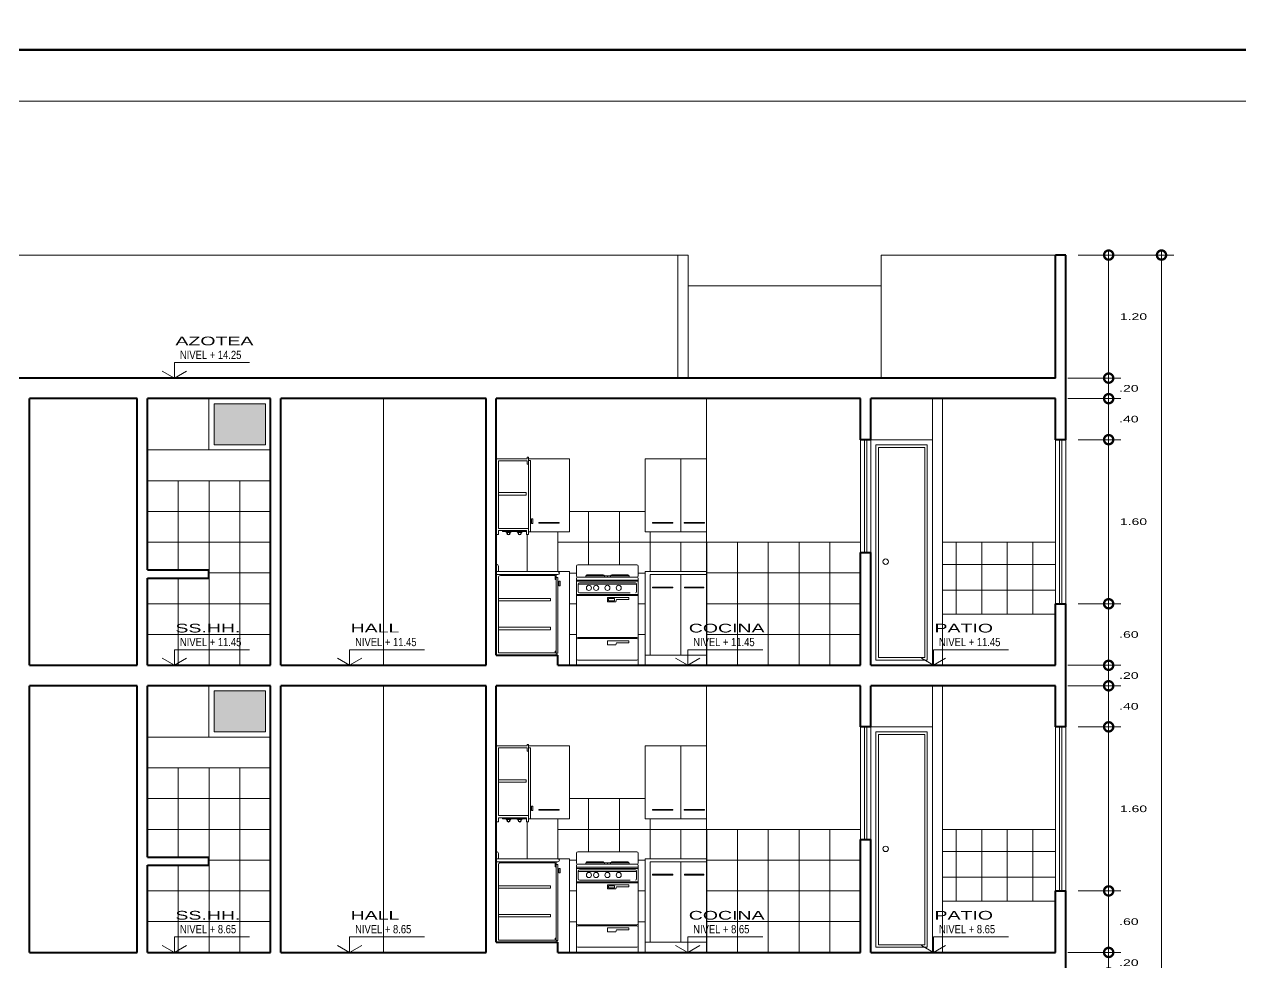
# Model space of a CAD drawing. Header units: inches. Extents: x 155.3 to 248.5, y 20.6 to 88.6.
# Drawn here: x 169.79 to 181.65, y 45.67 to 54.82 of the extents above; entities that cross this region are included whole.
import ezdxf

# ---------------------------------------------------------------- set-up
doc = ezdxf.new("R2010")
doc.units = ezdxf.units.IN
doc.header["$MEASUREMENT"] = 0
doc.linetypes.add('CONTINUA', pattern=[0])
for name, color, linetype in [('COTAS', 252, 'Continuous'), ('MURO', 7, 'Continuous'), ('MURO BAJO', 144, 'Continuous'), ('TEXTURAS', 251, 'Continuous'), ('VENTANAS', 40, 'Continuous')]:
    doc.layers.add(name, color=color, linetype=linetype)
doc.styles.add('ARIAL', font='ARIALN.TTF')
doc.styles.add('Celso', font='swissel.ttf', dxfattribs={"width": 1.5})
doc.styles.add('COTA-DETA', font='swissel.ttf', dxfattribs={"width": 1.5})
doc.dimstyles.new('CORTE 1-50', dxfattribs={"dimtxt": 0.065, "dimasz": 0.18, "dimexe": 0.12, "dimexo": 0.12, "dimgap": 0.1, "dimtad": 2, "dimtih": 1, "dimtoh": 1, "dimzin": 4, "dimdsep": 46, "dimtxsty": 'Celso', "dimblk": 'DOTSMALL', "dimcen": 0.065, "dimdle": 0.05, "dimclrd": 14, "dimclre": 251, "dimclrt": 256, "dimaunit": 1, "dimadec": 4, "dimazin": 1, "dimtfac": 1, "dimtix": 1, "dimtmove": 0, "dimatfit": 3, "dimldrblk": 'DOTSMALL', "dimfxl": 1, "dimlwd": 9, "dimlwe": 9, "dimarcsym": 0})

# ---------------------------------------------------------------- blocks, each defined once
blk = doc.blocks.new('A$C71702A62')
at = {"color": 252, "lineweight": 0}
for p, q in [((0, 0.968, -0.21), (0, 0.872, -0.21)), ((0.012, 0.98, -0.21), (0.588, 0.98, -0.21)), ((0.6, 0.872, -0.21), (0.6, 0.968, -0.21)), ((0, 0.848, -0.21), (0, 0.282, -0.21)), ((0, 0.83, -0.21), (0.6, 0.83, -0.21)), ((0.012, 0.86, -0.21), (0.588, 0.86, -0.21)), ((0.089, 0.873, -0.21), (0.511, 0.873, -0.21)), ((0.089, 0.87, -0.21), (0.089, 0.86, -0.21)), ((0.101, 0.882, -0.21), (0.258, 0.882, -0.21)), ((0.27, 0.86, -0.21), (0.27, 0.87, -0.21)), ((0.3, 0.86, -0.21), (0.3, 0.873, -0.21)), ((0.33, 0.86, -0.21), (0.33, 0.87, -0.21)), ((0.342, 0.882, -0.21), (0.499, 0.882, -0.21)), ((0.511, 0.86, -0.21), (0.511, 0.87, -0.21)), ((0.6, 0.282, -0.21), (0.6, 0.848, -0.21)), ((0, 0.82, -0.21), (0.6, 0.82, -0.21)), ((0.015, 0.793, -0.21), (0.015, 0.717, -0.21)), ((0.015, 0.79, -0.21), (0.585, 0.79, -0.21)), ((0.027, 0.805, -0.21), (0.573, 0.805, -0.21)), ((0.585, 0.717, -0.21), (0.585, 0.793, -0.21)), ((0, 0.69, -0.21), (0.6, 0.69, -0.21)), ((0, 0.68, -0.21), (0.6, 0.68, -0.21)), ((0.027, 0.705, -0.21), (0.523, 0.705, -0.21)), ((0.3, 0.66, -0.21), (0.51, 0.66, -0.21)), ((0.3, 0.62, -0.21), (0.3, 0.66, -0.21)), ((0.3, 0.62, -0.21), (0.382, 0.62, -0.21)), ((0.31, 0.65, -0.21), (0.37, 0.65, -0.21)), ((0.31, 0.63, -0.21), (0.31, 0.65, -0.21)), ((0.31, 0.63, -0.21), (0.37, 0.63, -0.21)), ((0.37, 0.63, -0.21), (0.37, 0.65, -0.21)), ((0.382, 0.62, -0.21), (0.39, 0.64, -0.21)), ((0.39, 0.64, -0.21), (0.51, 0.64, -0.21)), ((0.51, 0.64, -0.21), (0.51, 0.66, -0.21)), ((0, 0.282, -0.21), (0, 0.248, -0.21)), ((0, 0.062, -0.21), (0, 0.248, -0.21)), ((0.012, 0.27, -0.21), (0.588, 0.27, -0.21)), ((0.012, 0.26, -0.21), (0.588, 0.26, -0.21)), ((0.3, 0.24, -0.21), (0.51, 0.24, -0.21)), ((0.3, 0.2, -0.21), (0.3, 0.24, -0.21)), ((0.51, 0.22, -0.21), (0.51, 0.24, -0.21)), ((0.6, 0.282, -0.21), (0.6, 0.248, -0.21)), ((0.6, 0.248, -0.21), (0.6, 0.062, -0.21)), ((0.3, 0.2, -0.21), (0.382, 0.2, -0.21)), ((0.382, 0.2, -0.21), (0.39, 0.22, -0.21)), ((0.39, 0.22, -0.21), (0.51, 0.22, -0.21)), ((0, 0.062, -0.21), (0, 0, -0.21)), ((0.012, 0.05, -0.21), (0.588, 0.05, -0.21)), ((0.6, 0.062, -0.21), (0.6, 0, -0.21)), ((0, 0, -0.21), (0.6, 0, -0.21))]:
    blk.add_line(p, q, dxfattribs=at)
for centre in [(0.12, 0.755, -0.21), (0.19, 0.755, -0.21), (0.3, 0.755, -0.21), (0.41, 0.755, -0.21)]:
    blk.add_circle(centre, 0.025, dxfattribs=at)
for centre, start, end in [((0.012, 0.968, -0.21), 90, 180), ((0.588, 0.968, -0.21), 0, 90), ((0.012, 0.872, -0.21), 180, 270), ((0.012, 0.848, -0.21), 90, 180), ((0.101, 0.87, -0.21), 90, 180), ((0.258, 0.87, -0.21), 0, 90), ((0.342, 0.87, -0.21), 90, 180), ((0.499, 0.87, -0.21), 0, 90), ((0.588, 0.872, -0.21), 270, 0), ((0.588, 0.848, -0.21), 0, 90), ((0.027, 0.793, -0.21), 90, 180), ((0.027, 0.717, -0.21), 180, 270), ((0.573, 0.793, -0.21), 0, 90), ((0.573, 0.717, -0.21), 270, 0), ((0.012, 0.282, -0.21), 180, 270), ((0.012, 0.248, -0.21), 90, 180), ((0.588, 0.282, -0.21), 270, 0), ((0.588, 0.248, -0.21), 0, 90), ((0.012, 0.062, -0.21), 180, 270), ((0.588, 0.062, -0.21), 270, 0)]:
    blk.add_arc(centre, 0.012, start, end, dxfattribs=at)
blk = doc.blocks.new('A$C34710F63')
at = {"layer": 'TEXTURAS', "color": 251, "lineweight": 0}
for p, q in [((0, 0.743), (0.301, 0.743)), ((0.02, 0.723), (0.301, 0.723)), ((0.02, 0.063), (0.02, 0.723)), ((0.315, 0.743), (0.715, 0.743)), ((0.715, 0.743), (0.715, 0.031)), ((1.45, 0.031), (1.45, 0.743)), ((1.45, 0.743), (2.05, 0.743)), ((1.8, 0.031), (1.8, 0.743)), ((0.343, 0.151, 0.218), (0.333, 0.151, 0.218)), ((0.343, 0.131, 0.218), (0.333, 0.131, 0.218)), ((0.715, 0.229), (1.45, 0.229)), ((0.02, 0.003), (0, 0.003)), ((0.315, 0.063), (0.02, 0.063)), ((0.295, 0.043), (0.02, 0.043)), ((0.02, 0.003), (0.02, 0.043)), ((0.106, 0.022), (0.091, 0.033)), ((0.133, 0.022), (0.147, 0.033)), ((0.214, 0.022), (0.2, 0.033)), ((0.241, 0.022), (0.256, 0.033)), ((0.295, 0.003), (0.295, 0.043)), ((0.315, 0.003), (0.295, 0.003)), ((0.315, 0.003), (0.315, 0.063)), ((0.333, 0.031, 0.218), (0.715, 0.031)), ((1.45, 0.031, -0.419), (2.05, 0.031, -0.761))]:
    blk.add_line(p, q, dxfattribs=at)
at = {"layer": 'TEXTURAS', "color": 251, "lineweight": 0, "elevation": 0.218}
blk.add_lwpolyline([(0.301, 0.743), (0.301, 0.758), (0.315, 0.758), (0.315, 0.691), (0.301, 0.691), (0.301, 0.723)], dxfattribs=at)
for points in [[(0.315, 0.725), (0.333, 0.725), (0.333, 0.031), (0.315, 0.031)], [(0.343, 0.157), (0.356, 0.157), (0.356, 0.113), (0.343, 0.113)]]:
    blk.add_lwpolyline(points, close=True, dxfattribs=at)
at = {"layer": 'TEXTURAS', "color": 251, "lineweight": 0}
for points in [[(0.02, 0.413), (0.29, 0.413), (0.29, 0.389), (0.02, 0.389)], [(0.416, 0.116), (0.614, 0.116), (0.614, 0.123), (0.416, 0.123)], [(1.522, 0.116), (1.72, 0.116), (1.72, 0.123), (1.522, 0.123)], [(1.83, 0.116), (2.028, 0.116), (2.028, 0.123), (1.83, 0.123)], [(0.06, 0.043), (0.288, 0.043), (0.288, 0.033), (0.06, 0.033)]]:
    blk.add_lwpolyline(points, close=True, dxfattribs=at)
for centre, radius in [((0.119, 0.015), 0.0151), ((0.119, 0.015), 0.0101), ((0.228, 0.015), 0.0151), ((0.228, 0.015), 0.0101)]:
    blk.add_circle(centre, radius, dxfattribs=at)
blk = doc.blocks.new('_DotSmall')
at = {"color": 0, "linetype": 'ByBlock', "lineweight": 0, "const_width": 0.5}
blk.add_lwpolyline([(-0.0625, 0, 1), (0.0625, 0, 1)], format="xyb", close=True, dxfattribs=at)
blk = doc.blocks.new('*D695')
at = {"layer": 'COTAS', "color": 14, "linetype": 'CONTINUA', "lineweight": 9, "transparency": 16777216}
for p, q in [((180.359, 45.768), (180.359, 45.948)), ((180.359, 45.568), (180.359, 45.768)), ((180.359, 45.568), (180.359, 45.388))]:
    blk.add_line(p, q, dxfattribs=at)
at = {"layer": 'COTAS', "color": 251, "linetype": 'Continuous', "lineweight": 9, "transparency": 16777216}
blk.add_line((179.961, 45.768), (180.479, 45.768), dxfattribs=at)
at = {"layer": 'COTAS', "color": 251, "linetype": 'CONTINUA', "lineweight": 9, "transparency": 16777216}
blk.add_line((179.961, 45.568), (180.479, 45.568), dxfattribs=at)
at = {"layer": 'Defpoints', "color": 0, "lineweight": 0, "transparency": 16777216}
for p in [(179.841, 45.768), (180.359, 45.768), (179.841, 45.568)]:
    blk.add_point(p, dxfattribs=at)
at = {"layer": 'COTAS', "color": 14, "lineweight": 9, "transparency": 16777216, "xscale": 0.18, "yscale": 0.18, "zscale": 0.18}
for p, rotation in [((180.359, 45.768), 270), ((180.359, 45.568), 90)]:
    blk.add_blockref('_DotSmall', p, dxfattribs=dict(at, rotation=rotation))
at = {"layer": 'COTAS', "lineweight": 0, "transparency": 16777216, "insert": (180.556, 45.668), "char_height": 0.065, "attachment_point": 5, "style": 'Celso'}
blk.add_mtext('.20', dxfattribs=at)
blk = doc.blocks.new('*D696')
at = {"layer": 'COTAS', "color": 251, "linetype": 'Continuous', "lineweight": 9, "transparency": 16777216}
blk.add_line((180.061, 46.368), (180.479, 46.368), dxfattribs=at)
at = {"layer": 'COTAS', "color": 14, "linetype": 'CONTINUA', "lineweight": 9, "transparency": 16777216}
blk.add_line((180.359, 45.718), (180.359, 46.418), dxfattribs=at)
at = {"layer": 'COTAS', "color": 251, "linetype": 'CONTINUA', "lineweight": 9, "transparency": 16777216}
blk.add_line((179.961, 45.768), (180.479, 45.768), dxfattribs=at)
at = {"layer": 'Defpoints', "color": 0, "lineweight": 0, "transparency": 16777216}
for p in [(179.941, 46.368), (180.359, 46.368), (179.841, 45.768)]:
    blk.add_point(p, dxfattribs=at)
at = {"layer": 'COTAS', "color": 14, "lineweight": 9, "transparency": 16777216, "xscale": 0.18, "yscale": 0.18, "zscale": 0.18}
for p, rotation in [((180.359, 46.368), 90), ((180.359, 45.768), 270)]:
    blk.add_blockref('_DotSmall', p, dxfattribs=dict(at, rotation=rotation))
at = {"layer": 'COTAS', "lineweight": 0, "transparency": 16777216, "insert": (180.556, 46.068), "char_height": 0.065, "attachment_point": 5, "style": 'Celso'}
blk.add_mtext('.60', dxfattribs=at)
blk = doc.blocks.new('*D697')
at = {"layer": 'COTAS', "color": 14, "linetype": 'CONTINUA', "lineweight": 9, "transparency": 16777216}
blk.add_line((180.359, 46.318), (180.359, 48.018), dxfattribs=at)
at = {"layer": 'COTAS', "color": 251, "linetype": 'Continuous', "lineweight": 9, "transparency": 16777216}
blk.add_line((180.061, 47.968), (180.479, 47.968), dxfattribs=at)
at = {"layer": 'COTAS', "color": 251, "linetype": 'CONTINUA', "lineweight": 9, "transparency": 16777216}
blk.add_line((180.061, 46.368), (180.479, 46.368), dxfattribs=at)
at = {"layer": 'Defpoints', "color": 0, "lineweight": 0, "transparency": 16777216}
for p in [(179.941, 47.968), (180.359, 47.968), (179.941, 46.368)]:
    blk.add_point(p, dxfattribs=at)
at = {"layer": 'COTAS', "color": 14, "lineweight": 9, "transparency": 16777216, "xscale": 0.18, "yscale": 0.18, "zscale": 0.18}
for p, rotation in [((180.359, 47.968), 90), ((180.359, 46.368), 270)]:
    blk.add_blockref('_DotSmall', p, dxfattribs=dict(at, rotation=rotation))
at = {"layer": 'COTAS', "lineweight": 0, "transparency": 16777216, "insert": (180.601, 47.168), "char_height": 0.065, "attachment_point": 5, "style": 'Celso'}
blk.add_mtext('1.60', dxfattribs=at)
blk = doc.blocks.new('*D698')
at = {"layer": 'COTAS', "color": 251, "linetype": 'Continuous', "lineweight": 9, "transparency": 16777216}
blk.add_line((179.961, 48.368), (180.479, 48.368), dxfattribs=at)
at = {"layer": 'COTAS', "color": 14, "linetype": 'CONTINUA', "lineweight": 9, "transparency": 16777216}
blk.add_line((180.359, 47.918), (180.359, 48.418), dxfattribs=at)
at = {"layer": 'COTAS', "color": 251, "linetype": 'CONTINUA', "lineweight": 9, "transparency": 16777216}
blk.add_line((180.061, 47.968), (180.479, 47.968), dxfattribs=at)
at = {"layer": 'Defpoints', "color": 0, "lineweight": 0, "transparency": 16777216}
for p in [(179.841, 48.368), (180.359, 48.368), (179.941, 47.968)]:
    blk.add_point(p, dxfattribs=at)
at = {"layer": 'COTAS', "color": 14, "lineweight": 9, "transparency": 16777216, "xscale": 0.18, "yscale": 0.18, "zscale": 0.18}
for p, rotation in [((180.359, 48.368), 90), ((180.359, 47.968), 270)]:
    blk.add_blockref('_DotSmall', p, dxfattribs=dict(at, rotation=rotation))
at = {"layer": 'COTAS', "lineweight": 0, "transparency": 16777216, "insert": (180.556, 48.168), "char_height": 0.065, "attachment_point": 5, "style": 'Celso'}
blk.add_mtext('.40', dxfattribs=at)
blk = doc.blocks.new('*D699')
at = {"layer": 'COTAS', "color": 14, "linetype": 'CONTINUA', "lineweight": 9, "transparency": 16777216}
for p, q in [((180.359, 48.568), (180.359, 48.748)), ((180.359, 48.368), (180.359, 48.568)), ((180.359, 48.368), (180.359, 48.188))]:
    blk.add_line(p, q, dxfattribs=at)
at = {"layer": 'COTAS', "color": 251, "linetype": 'Continuous', "lineweight": 9, "transparency": 16777216}
blk.add_line((179.961, 48.568), (180.479, 48.568), dxfattribs=at)
at = {"layer": 'COTAS', "color": 251, "linetype": 'CONTINUA', "lineweight": 9, "transparency": 16777216}
blk.add_line((179.961, 48.368), (180.479, 48.368), dxfattribs=at)
at = {"layer": 'Defpoints', "color": 0, "lineweight": 0, "transparency": 16777216}
for p in [(179.841, 48.568), (180.359, 48.568), (179.841, 48.368)]:
    blk.add_point(p, dxfattribs=at)
at = {"layer": 'COTAS', "color": 14, "lineweight": 9, "transparency": 16777216, "xscale": 0.18, "yscale": 0.18, "zscale": 0.18}
for p, rotation in [((180.359, 48.568), 270), ((180.359, 48.368), 90)]:
    blk.add_blockref('_DotSmall', p, dxfattribs=dict(at, rotation=rotation))
at = {"layer": 'COTAS', "lineweight": 0, "transparency": 16777216, "insert": (180.556, 48.468), "char_height": 0.065, "attachment_point": 5, "style": 'Celso'}
blk.add_mtext('.20', dxfattribs=at)
blk = doc.blocks.new('*D700')
at = {"layer": 'COTAS', "color": 14, "linetype": 'CONTINUA', "lineweight": 9, "transparency": 16777216}
blk.add_line((180.359, 48.518), (180.359, 49.218), dxfattribs=at)
at = {"layer": 'COTAS', "color": 251, "linetype": 'Continuous', "lineweight": 9, "transparency": 16777216}
blk.add_line((180.061, 49.168), (180.479, 49.168), dxfattribs=at)
at = {"layer": 'COTAS', "color": 251, "linetype": 'CONTINUA', "lineweight": 9, "transparency": 16777216}
blk.add_line((179.961, 48.568), (180.479, 48.568), dxfattribs=at)
at = {"layer": 'Defpoints', "color": 0, "lineweight": 0, "transparency": 16777216}
for p in [(179.941, 49.168), (180.359, 49.168), (179.841, 48.568)]:
    blk.add_point(p, dxfattribs=at)
at = {"layer": 'COTAS', "color": 14, "lineweight": 9, "transparency": 16777216, "xscale": 0.18, "yscale": 0.18, "zscale": 0.18}
for p, rotation in [((180.359, 49.168), 90), ((180.359, 48.568), 270)]:
    blk.add_blockref('_DotSmall', p, dxfattribs=dict(at, rotation=rotation))
at = {"layer": 'COTAS', "lineweight": 0, "transparency": 16777216, "insert": (180.556, 48.868), "char_height": 0.065, "attachment_point": 5, "style": 'Celso'}
blk.add_mtext('.60', dxfattribs=at)
blk = doc.blocks.new('*D701')
at = {"layer": 'COTAS', "color": 251, "linetype": 'Continuous', "lineweight": 9, "transparency": 16777216}
blk.add_line((180.061, 50.768), (180.479, 50.768), dxfattribs=at)
at = {"layer": 'COTAS', "color": 14, "linetype": 'CONTINUA', "lineweight": 9, "transparency": 16777216}
blk.add_line((180.359, 49.118), (180.359, 50.818), dxfattribs=at)
at = {"layer": 'COTAS', "color": 251, "linetype": 'CONTINUA', "lineweight": 9, "transparency": 16777216}
blk.add_line((180.061, 49.168), (180.479, 49.168), dxfattribs=at)
at = {"layer": 'Defpoints', "color": 0, "lineweight": 0, "transparency": 16777216}
for p in [(179.941, 50.768), (180.359, 50.768), (179.941, 49.168)]:
    blk.add_point(p, dxfattribs=at)
at = {"layer": 'COTAS', "color": 14, "lineweight": 9, "transparency": 16777216, "xscale": 0.18, "yscale": 0.18, "zscale": 0.18}
for p, rotation in [((180.359, 50.768), 90), ((180.359, 49.168), 270)]:
    blk.add_blockref('_DotSmall', p, dxfattribs=dict(at, rotation=rotation))
at = {"layer": 'COTAS', "lineweight": 0, "transparency": 16777216, "insert": (180.601, 49.968), "char_height": 0.065, "attachment_point": 5, "style": 'Celso'}
blk.add_mtext('1.60', dxfattribs=at)
blk = doc.blocks.new('*D702')
at = {"layer": 'COTAS', "color": 14, "linetype": 'CONTINUA', "lineweight": 9, "transparency": 16777216}
blk.add_line((180.359, 50.718), (180.359, 51.218), dxfattribs=at)
at = {"layer": 'COTAS', "color": 251, "linetype": 'Continuous', "lineweight": 9, "transparency": 16777216}
blk.add_line((179.961, 51.168), (180.479, 51.168), dxfattribs=at)
at = {"layer": 'COTAS', "color": 251, "linetype": 'CONTINUA', "lineweight": 9, "transparency": 16777216}
blk.add_line((180.061, 50.768), (180.479, 50.768), dxfattribs=at)
at = {"layer": 'Defpoints', "color": 0, "lineweight": 0, "transparency": 16777216}
for p in [(179.841, 51.168), (180.359, 51.168), (179.941, 50.768)]:
    blk.add_point(p, dxfattribs=at)
at = {"layer": 'COTAS', "color": 14, "lineweight": 9, "transparency": 16777216, "xscale": 0.18, "yscale": 0.18, "zscale": 0.18}
for p, rotation in [((180.359, 51.168), 90), ((180.359, 50.768), 270)]:
    blk.add_blockref('_DotSmall', p, dxfattribs=dict(at, rotation=rotation))
at = {"layer": 'COTAS', "lineweight": 0, "transparency": 16777216, "insert": (180.556, 50.968), "char_height": 0.065, "attachment_point": 5, "style": 'Celso'}
blk.add_mtext('.40', dxfattribs=at)
blk = doc.blocks.new('*D703')
at = {"layer": 'COTAS', "color": 14, "linetype": 'CONTINUA', "lineweight": 9, "transparency": 16777216}
for p, q in [((180.359, 51.368), (180.359, 51.548)), ((180.359, 51.168), (180.359, 51.368)), ((180.359, 51.168), (180.359, 50.988))]:
    blk.add_line(p, q, dxfattribs=at)
at = {"layer": 'COTAS', "color": 251, "linetype": 'Continuous', "lineweight": 9, "transparency": 16777216}
blk.add_line((179.961, 51.368), (180.479, 51.368), dxfattribs=at)
at = {"layer": 'COTAS', "color": 251, "linetype": 'CONTINUA', "lineweight": 9, "transparency": 16777216}
blk.add_line((179.961, 51.168), (180.479, 51.168), dxfattribs=at)
at = {"layer": 'Defpoints', "color": 0, "lineweight": 0, "transparency": 16777216}
for p in [(179.841, 51.368), (180.359, 51.368), (179.841, 51.168)]:
    blk.add_point(p, dxfattribs=at)
at = {"layer": 'COTAS', "color": 14, "lineweight": 9, "transparency": 16777216, "xscale": 0.18, "yscale": 0.18, "zscale": 0.18}
for p, rotation in [((180.359, 51.368), 270), ((180.359, 51.168), 90)]:
    blk.add_blockref('_DotSmall', p, dxfattribs=dict(at, rotation=rotation))
at = {"layer": 'COTAS', "lineweight": 0, "transparency": 16777216, "insert": (180.556, 51.268), "char_height": 0.065, "attachment_point": 5, "style": 'Celso'}
blk.add_mtext('.20', dxfattribs=at)
blk = doc.blocks.new('*D704')
at = {"layer": 'COTAS', "color": 251, "linetype": 'Continuous', "lineweight": 9, "transparency": 16777216}
blk.add_line((180.061, 52.568), (180.479, 52.568), dxfattribs=at)
at = {"layer": 'COTAS', "color": 14, "linetype": 'CONTINUA', "lineweight": 9, "transparency": 16777216}
blk.add_line((180.359, 51.318), (180.359, 52.618), dxfattribs=at)
at = {"layer": 'COTAS', "color": 251, "linetype": 'CONTINUA', "lineweight": 9, "transparency": 16777216}
blk.add_line((179.961, 51.368), (180.479, 51.368), dxfattribs=at)
at = {"layer": 'Defpoints', "color": 0, "lineweight": 0, "transparency": 16777216}
for p in [(179.941, 52.568), (180.359, 52.568), (179.841, 51.368)]:
    blk.add_point(p, dxfattribs=at)
at = {"layer": 'COTAS', "color": 14, "lineweight": 9, "transparency": 16777216, "xscale": 0.18, "yscale": 0.18, "zscale": 0.18}
for p, rotation in [((180.359, 52.568), 90), ((180.359, 51.368), 270)]:
    blk.add_blockref('_DotSmall', p, dxfattribs=dict(at, rotation=rotation))
at = {"layer": 'COTAS', "lineweight": 0, "transparency": 16777216, "insert": (180.601, 51.968), "char_height": 0.065, "attachment_point": 5, "style": 'Celso'}
blk.add_mtext('1.20', dxfattribs=at)
blk = doc.blocks.new('*D705')
at = {"layer": 'COTAS', "color": 251, "linetype": 'CONTINUA', "lineweight": 9, "transparency": 16777216}
blk.add_line((180.061, 52.568), (180.994, 52.568), dxfattribs=at)
at = {"layer": 'COTAS', "color": 14, "linetype": 'CONTINUA', "lineweight": 9, "transparency": 16777216}
blk.add_line((180.874, 52.618), (180.874, 37.168), dxfattribs=at)
at = {"layer": 'COTAS', "color": 251, "linetype": 'Continuous', "lineweight": 9, "transparency": 16777216}
blk.add_line((180.061, 37.218), (180.994, 37.218), dxfattribs=at)
at = {"layer": 'Defpoints', "color": 0, "lineweight": 0, "transparency": 16777216}
for p in [(179.941, 52.568), (179.941, 37.218), (180.874, 37.218)]:
    blk.add_point(p, dxfattribs=at)
at = {"layer": 'COTAS', "color": 14, "lineweight": 9, "transparency": 16777216, "xscale": 0.18, "yscale": 0.18, "zscale": 0.18}
for p, rotation in [((180.874, 52.568), 90), ((180.874, 37.218), 270)]:
    blk.add_blockref('_DotSmall', p, dxfattribs=dict(at, rotation=rotation))
at = {"layer": 'COTAS', "lineweight": 0, "transparency": 16777216, "insert": (181.161, 44.893), "char_height": 0.065, "attachment_point": 5, "style": 'Celso'}
blk.add_mtext('15.35', dxfattribs=at)

msp = doc.modelspace()

# ---------------------------------------------------------------- hatches: boundary and pattern name
at = {"layer": 'TEXTURAS', "lineweight": 0}
h = msp.add_hatch(color=252, dxfattribs=at)
h.set_gradient(color1=(91, 91, 91), one_color=1, tint=1, name='CYLINDER')
h.paths.add_polyline_path([(172.141, 51.118), (171.641, 51.118), (171.641, 50.718), (172.141, 50.718)])
h = msp.add_hatch(dxfattribs=at)
h.set_pattern_fill('_USER', color=251, scale=0.3, style=0, double=1, pattern_type=0)
h.set_pattern_definition([(0, (170.9914, 48.5682), (0, 0.3), []), (90, (170.9914, 48.5682), (-0.3, 2e-17), [])])
h.paths.add_polyline_path([(172.191, 50.368), (170.991, 50.368), (170.991, 49.498), (171.591, 49.498), (171.591, 49.418), (170.991, 49.418), (170.991, 48.568), (172.191, 48.568)])
h = msp.add_hatch(dxfattribs=at)
h.set_pattern_fill('_USER', color=251, scale=0.3, style=0, double=1, pattern_type=0)
h.set_pattern_definition([(0, (176.4414, 48.5682), (0, 0.3), []), (90, (176.4414, 48.5682), (-0.3, 2e-17), [])])
h.paths.add_polyline_path([(177.941, 49.668), (177.941, 49.768), (176.441, 49.768), (176.441, 48.568), (177.941, 48.568)])
h = msp.add_hatch(dxfattribs=at)
h.set_pattern_fill('_USER', color=251, scale=0.25, style=0, double=1, pattern_type=0)
h.set_pattern_definition([(0, (110.1212, 39.3017), (0, 0.25), []), (90, (110.1212, 39.3017), (-0.25, 2e-17), [])])
h.paths.add_polyline_path([(178.741, 49.768), (178.741, 49.068), (179.841, 49.068), (179.841, 49.168), (179.841, 49.768)])
h = msp.add_hatch(color=252, dxfattribs=at)
h.set_gradient(color1=(91, 91, 91), one_color=1, tint=1, name='CYLINDER')
h.paths.add_polyline_path([(172.141, 48.318), (171.641, 48.318), (171.641, 47.918), (172.141, 47.918)])
h = msp.add_hatch(dxfattribs=at)
h.set_pattern_fill('_USER', color=251, scale=0.3, style=0, double=1, pattern_type=0)
h.set_pattern_definition([(0, (170.9914, 45.7682), (0, 0.3), []), (90, (170.9914, 45.7682), (-0.3, 2e-17), [])])
h.paths.add_polyline_path([(172.191, 47.568), (170.991, 47.568), (170.991, 46.698), (171.591, 46.698), (171.591, 46.618), (170.991, 46.618), (170.991, 45.768), (172.191, 45.768)])
h = msp.add_hatch(dxfattribs=at)
h.set_pattern_fill('_USER', color=251, scale=0.3, style=0, double=1, pattern_type=0)
h.set_pattern_definition([(0, (176.4414, 45.7682), (0, 0.3), []), (90, (176.4414, 45.7682), (-0.3, 2e-17), [])])
h.paths.add_polyline_path([(177.941, 46.868), (177.941, 46.968), (176.441, 46.968), (176.441, 45.768), (177.941, 45.768)])
h = msp.add_hatch(dxfattribs=at)
h.set_pattern_fill('_USER', color=251, scale=0.25, style=0, double=1, pattern_type=0)
h.set_pattern_definition([(0, (110.1212, 36.5017), (0, 0.25), []), (90, (110.1212, 36.5017), (-0.25, 2e-17), [])])
h.paths.add_polyline_path([(178.741, 46.968), (178.741, 46.268), (179.841, 46.268), (179.841, 46.368), (179.841, 46.968)])

# ---------------------------------------------------------------- linework, layer by layer
at = {"color": 144, "lineweight": 9}
for p, q in [((171.254, 51.368), (171.254, 51.519)), ((171.254, 51.519), (171.985, 51.519)), ((171.254, 51.368), (171.136, 51.436)), ((171.254, 51.368), (171.372, 51.436)), ((171.254, 48.568), (171.136, 48.636)), ((171.254, 48.568), (171.254, 48.719)), ((171.254, 48.719), (171.985, 48.719)), ((171.254, 48.568), (171.372, 48.636)), ((172.962, 48.568), (172.844, 48.636)), ((172.962, 48.568), (172.962, 48.719)), ((172.962, 48.719), (173.692, 48.719)), ((172.962, 48.568), (173.08, 48.636)), ((176.257, 48.568), (176.139, 48.636)), ((176.257, 48.568), (176.257, 48.719)), ((176.257, 48.719), (176.988, 48.719)), ((176.257, 48.568), (176.375, 48.636)), ((178.652, 48.568), (178.534, 48.636)), ((178.652, 48.568), (178.652, 48.719)), ((178.652, 48.719), (179.383, 48.719)), ((178.652, 48.568), (178.77, 48.636)), ((171.254, 45.768), (171.254, 45.919)), ((171.254, 45.919), (171.985, 45.919)), ((172.962, 45.768), (172.962, 45.919)), ((172.962, 45.919), (173.692, 45.919)), ((176.257, 45.768), (176.257, 45.919)), ((176.257, 45.919), (176.988, 45.919)), ((178.652, 45.768), (178.652, 45.919)), ((178.652, 45.919), (179.383, 45.919)), ((171.254, 45.768), (171.136, 45.836)), ((171.254, 45.768), (171.372, 45.836)), ((172.962, 45.768), (172.844, 45.836)), ((172.962, 45.768), (173.08, 45.836)), ((176.257, 45.768), (176.139, 45.836)), ((176.257, 45.768), (176.375, 45.836)), ((178.652, 45.768), (178.534, 45.836)), ((178.652, 45.768), (178.77, 45.836))]:
    msp.add_line(p, q, dxfattribs=at)
at = {"lineweight": 0}
msp.add_lwpolyline([(155.824, 54.068), (191.077, 54.068), (191.077, 21.068), (155.824, 21.068)], close=True, dxfattribs=at)
at = {"layer": 'MURO', "color": 7, "lineweight": 40}
for p, q in [((179.941, 52.568), (179.841, 52.568)), ((179.841, 51.368), (179.841, 52.568)), ((179.941, 50.768), (179.941, 52.568)), ((179.841, 51.368), (164.041, 51.368)), ((170.891, 51.168), (169.841, 51.168)), ((169.841, 48.568), (169.841, 51.168)), ((170.891, 48.568), (170.891, 51.168)), ((172.191, 51.168), (170.991, 51.168)), ((170.991, 49.498), (170.991, 51.168)), ((172.191, 48.568), (172.191, 51.168)), ((174.291, 51.168), (172.291, 51.168)), ((172.291, 48.568), (172.291, 51.168)), ((174.291, 48.568), (174.291, 51.168)), ((177.941, 51.168), (174.391, 51.168)), ((174.391, 48.668), (174.391, 51.168)), ((177.941, 50.768), (177.941, 51.168)), ((179.841, 51.168), (178.041, 51.168)), ((178.041, 50.768), (178.041, 51.168)), ((179.841, 50.768), (179.841, 51.168)), ((178.041, 50.768), (177.941, 50.768)), ((179.941, 50.768), (179.841, 50.768)), ((177.941, 49.668), (178.041, 49.668)), ((177.941, 48.568), (177.941, 49.668)), ((177.941, 48.568), (177.941, 49.668)), ((178.041, 48.568), (178.041, 49.668)), ((170.991, 49.498), (171.591, 49.498)), ((171.591, 49.418), (171.591, 49.498)), ((170.991, 49.418), (171.591, 49.418)), ((170.991, 48.568), (170.991, 49.418)), ((179.841, 49.168), (179.941, 49.168)), ((179.841, 48.568), (179.841, 49.168)), ((179.941, 47.968), (179.941, 49.168)), ((174.391, 48.668), (174.991, 48.668)), ((174.991, 48.568), (174.991, 48.668)), ((169.841, 48.568), (170.891, 48.568)), ((170.991, 48.568), (172.191, 48.568)), ((172.291, 48.568), (174.291, 48.568)), ((174.991, 48.568), (177.941, 48.568)), ((178.041, 48.568), (179.841, 48.568)), ((170.891, 48.368), (169.841, 48.368)), ((169.841, 45.768), (169.841, 48.368)), ((170.891, 45.768), (170.891, 48.368)), ((172.191, 48.368), (170.991, 48.368)), ((170.991, 46.698), (170.991, 48.368)), ((172.191, 45.768), (172.191, 48.368)), ((174.291, 48.368), (172.291, 48.368)), ((172.291, 45.768), (172.291, 48.368)), ((174.291, 45.768), (174.291, 48.368)), ((177.941, 48.368), (174.391, 48.368)), ((174.391, 45.868), (174.391, 48.368)), ((177.941, 47.968), (177.941, 48.368)), ((179.841, 48.368), (178.041, 48.368)), ((178.041, 47.968), (178.041, 48.368)), ((179.841, 47.968), (179.841, 48.368)), ((178.041, 47.968), (177.941, 47.968)), ((179.941, 47.968), (179.841, 47.968)), ((177.941, 46.868), (178.041, 46.868)), ((177.941, 45.768), (177.941, 46.868)), ((177.941, 45.768), (177.941, 46.868)), ((178.041, 45.768), (178.041, 46.868)), ((170.991, 46.698), (171.591, 46.698)), ((170.991, 46.618), (171.591, 46.618)), ((170.991, 45.768), (170.991, 46.618)), ((171.591, 46.618), (171.591, 46.698)), ((179.841, 46.368), (179.941, 46.368)), ((179.841, 45.768), (179.841, 46.368)), ((179.941, 45.168), (179.941, 46.368)), ((169.841, 45.768), (170.891, 45.768)), ((170.991, 45.768), (172.191, 45.768)), ((172.291, 45.768), (174.291, 45.768)), ((174.391, 45.868), (174.991, 45.868)), ((174.991, 45.768), (174.991, 45.868)), ((174.991, 45.768), (177.941, 45.768)), ((178.041, 45.768), (179.841, 45.768))]:
    msp.add_line(p, q, dxfattribs=at)
for points in [[(196.776, 88.568), (155.324, 88.568), (155.324, 54.568), (196.776, 54.568)], [(196.776, 54.568), (155.324, 54.568), (155.324, 20.568), (196.776, 20.568)]]:
    msp.add_lwpolyline(points, close=True, dxfattribs=at)
at = {"layer": 'MURO BAJO', "lineweight": 0}
for p, q in [((177.941, 50.768), (177.941, 49.668)), ((178.041, 50.768), (178.041, 49.668)), ((179.841, 50.768), (179.841, 49.168)), ((179.941, 50.768), (179.941, 49.168)), ((177.941, 47.968), (177.941, 46.868)), ((178.041, 47.968), (178.041, 46.868)), ((179.841, 47.968), (179.841, 46.368)), ((179.941, 47.968), (179.941, 46.368))]:
    msp.add_line(p, q, dxfattribs=at)
at = {"layer": 'TEXTURAS', "color": 251, "lineweight": 0}
for p, q in [((167.66, 52.568), (176.26, 52.568)), ((176.16, 52.568), (176.16, 51.368)), ((176.26, 52.568), (176.26, 51.368)), ((178.141, 51.368), (178.141, 52.568)), ((179.841, 52.568), (178.141, 52.568)), ((178.141, 52.268), (176.26, 52.268)), ((173.291, 51.168), (173.291, 48.568)), ((176.441, 48.568), (176.441, 51.168)), ((178.641, 48.568), (178.641, 51.168)), ((178.741, 48.568), (178.741, 51.168)), ((170.991, 50.668), (172.191, 50.668)), ((170.991, 50.368), (172.191, 50.368)), ((175.291, 49.548), (175.291, 50.068)), ((175.591, 49.548), (175.591, 50.068)), ((174.691, 49.482), (174.691, 49.842)), ((174.691, 49.482), (174.691, 49.842)), ((174.991, 49.482), (174.991, 49.87)), ((175.891, 49.482), (175.891, 49.87)), ((174.991, 49.768), (177.941, 49.768)), ((176.191, 49.482), (176.191, 49.768)), ((176.441, 49.768), (177.941, 49.768)), ((178.741, 49.768), (179.841, 49.768)), ((174.391, 49.482), (174.991, 49.482)), ((174.391, 49.452), (174.991, 49.452)), ((174.411, 49.482), (174.411, 49.532)), ((174.431, 49.442), (174.964, 49.442)), ((174.973, 49.425), (174.973, 49.452)), ((174.991, 49.482), (175.106, 49.482)), ((175.106, 49.482), (175.106, 48.568)), ((175.106, 49.468), (175.174, 49.468)), ((175.774, 49.468), (175.841, 49.468)), ((175.841, 49.482), (176.441, 49.482)), ((175.841, 49.482, -0.419), (175.841, 48.568, -0.419)), ((175.891, 48.668), (175.891, 49.452)), ((175.891, 49.452), (176.441, 49.452)), ((176.191, 48.668), (176.191, 49.452)), ((176.191, 49.452), (176.191, 48.667)), ((174.411, 48.688), (174.411, 49.422)), ((174.973, 49.425), (174.991, 49.425)), ((175.001, 49.382), (174.991, 49.382)), ((175.001, 49.362), (174.991, 49.362)), ((175.106, 49.168), (175.174, 49.168)), ((175.774, 49.168), (175.841, 49.168)), ((178.741, 49.068), (179.841, 49.068)), ((175.106, 48.868), (175.174, 48.868)), ((175.774, 48.868), (175.841, 48.868)), ((174.411, 48.688), (174.964, 48.688)), ((174.973, 48.686), (174.991, 48.686)), ((175.841, 48.667), (176.441, 48.667)), ((173.291, 48.368), (173.291, 45.768)), ((176.441, 45.768), (176.441, 48.368)), ((178.641, 45.768), (178.641, 48.368)), ((178.741, 45.768), (178.741, 48.368)), ((170.991, 47.868), (172.191, 47.868)), ((170.991, 47.568), (172.191, 47.568)), ((175.291, 46.748), (175.291, 47.268)), ((175.591, 46.748), (175.591, 47.268)), ((174.991, 46.682), (174.991, 47.07)), ((175.891, 46.682), (175.891, 47.07)), ((174.691, 46.682), (174.691, 47.042)), ((174.691, 46.682), (174.691, 47.042)), ((174.991, 46.968), (177.941, 46.968)), ((176.191, 46.682), (176.191, 46.968)), ((176.441, 46.968), (177.941, 46.968)), ((178.741, 46.968), (179.841, 46.968)), ((174.411, 46.682), (174.411, 46.732)), ((174.391, 46.682), (174.991, 46.682)), ((174.391, 46.652), (174.991, 46.652)), ((174.411, 45.888), (174.411, 46.622)), ((174.431, 46.642), (174.964, 46.642)), ((174.973, 46.625), (174.973, 46.652)), ((174.973, 46.625), (174.991, 46.625)), ((174.991, 46.682), (175.106, 46.682)), ((175.106, 46.682), (175.106, 45.768)), ((175.106, 46.668), (175.174, 46.668)), ((175.774, 46.668), (175.841, 46.668)), ((175.841, 46.682), (176.441, 46.682)), ((175.841, 46.682, -0.419), (175.841, 45.768, -0.419)), ((175.891, 45.868), (175.891, 46.652)), ((175.891, 46.652), (176.441, 46.652)), ((176.191, 45.868), (176.191, 46.652)), ((176.191, 46.652), (176.191, 45.867)), ((175.001, 46.582), (174.991, 46.582)), ((175.001, 46.562), (174.991, 46.562)), ((175.106, 46.368), (175.174, 46.368)), ((175.774, 46.368), (175.841, 46.368)), ((178.741, 46.268), (179.841, 46.268)), ((175.106, 46.068), (175.174, 46.068)), ((175.774, 46.068), (175.841, 46.068)), ((174.411, 45.888), (174.964, 45.888)), ((174.973, 45.886), (174.991, 45.886)), ((175.841, 45.867), (176.441, 45.867))]:
    msp.add_line(p, q, dxfattribs=at)
for points in [[(171.591, 51.168), (172.191, 51.168), (172.191, 50.668), (171.591, 50.668)], [(171.641, 51.118), (172.141, 51.118), (172.141, 50.718), (171.641, 50.718)], [(178.041, 50.768), (178.641, 50.768), (178.641, 48.568), (178.041, 48.568)], [(178.091, 50.718), (178.591, 50.718), (178.591, 48.618), (178.091, 48.618)], [(178.116, 50.693), (178.566, 50.693), (178.566, 48.643), (178.116, 48.643)], [(174.973, 49.425), (174.991, 49.425), (174.991, 48.686), (174.973, 48.686)], [(175.001, 49.388), (175.014, 49.388), (175.014, 49.343), (175.001, 49.343)], [(175.912, 49.33), (176.11, 49.33), (176.11, 49.322), (175.912, 49.322)], [(176.224, 49.33), (176.415, 49.33), (176.415, 49.322), (176.224, 49.322)], [(171.591, 48.368), (172.191, 48.368), (172.191, 47.868), (171.591, 47.868)], [(171.641, 48.318), (172.141, 48.318), (172.141, 47.918), (171.641, 47.918)], [(178.041, 47.968), (178.641, 47.968), (178.641, 45.768), (178.041, 45.768)], [(178.091, 47.918), (178.591, 47.918), (178.591, 45.818), (178.091, 45.818)], [(178.116, 47.893), (178.566, 47.893), (178.566, 45.843), (178.116, 45.843)], [(174.973, 46.625), (174.991, 46.625), (174.991, 45.886), (174.973, 45.886)], [(175.001, 46.588), (175.014, 46.588), (175.014, 46.543), (175.001, 46.543)], [(175.912, 46.53), (176.11, 46.53), (176.11, 46.522), (175.912, 46.522)], [(176.224, 46.53), (176.415, 46.53), (176.415, 46.522), (176.224, 46.522)]]:
    msp.add_lwpolyline(points, close=True, dxfattribs=at)
for points in [[(174.973, 49.442), (174.973, 49.403), (174.964, 49.403), (174.964, 49.442)], [(174.973, 48.668), (174.973, 48.707), (174.964, 48.707), (174.964, 48.688)], [(174.973, 46.642), (174.973, 46.603), (174.964, 46.603), (174.964, 46.642)], [(174.973, 45.868), (174.973, 45.907), (174.964, 45.907), (174.964, 45.888)]]:
    msp.add_lwpolyline(points, dxfattribs=at)
at = {"layer": 'TEXTURAS', "color": 251, "lineweight": 0, "elevation": 0.218}
for points in [[(174.413, 49.219), (174.92, 49.219), (174.92, 49.196), (174.413, 49.196)], [(174.413, 48.939), (174.92, 48.939), (174.92, 48.915), (174.413, 48.915)], [(174.413, 46.419), (174.92, 46.419), (174.92, 46.396), (174.413, 46.396)], [(174.413, 46.139), (174.92, 46.139), (174.92, 46.115), (174.413, 46.115)]]:
    msp.add_lwpolyline(points, close=True, dxfattribs=at)
at = {"layer": 'TEXTURAS', "color": 251, "lineweight": 0}
for centre in [(178.186, 49.578), (178.186, 46.778)]:
    msp.add_circle(centre, 0.0267, dxfattribs=at)
for centre, radius, start, end in [((174.391, 49.532), 0.02, 0, 90), ((174.431, 49.422), 0.02, 90, 180), ((174.991, 49.467), 0.015, 270, 90), ((174.391, 46.732), 0.02, 0, 90), ((174.431, 46.622), 0.02, 90, 180), ((174.991, 46.667), 0.015, 270, 90)]:
    msp.add_arc(centre, radius, start, end, dxfattribs=at)
at = {"layer": 'VENTANAS', "lineweight": 20}
for p, q in [((177.981, 50.768), (177.981, 49.668)), ((178.001, 50.768), (178.001, 49.668)), ((179.881, 50.768), (179.881, 49.168)), ((179.901, 50.768), (179.901, 49.168)), ((177.981, 47.968), (177.981, 46.868)), ((178.001, 47.968), (178.001, 46.868)), ((179.881, 47.968), (179.881, 46.368)), ((179.901, 47.968), (179.901, 46.368))]:
    msp.add_line(p, q, dxfattribs=at)

# ---------------------------------------------------------------- block references
at = {"lineweight": 0}
for p in [(174.391, 49.839), (174.391, 47.039)]:
    msp.add_blockref('A$C34710F63', p, dxfattribs=at)
at = {"layer": 'TEXTURAS', "color": 251, "lineweight": 0}
for p in [(175.174, 48.568), (175.174, 45.768)]:
    msp.add_blockref('A$C71702A62', p, dxfattribs=at)

# ---------------------------------------------------------------- texts
at = {"color": 7, "lineweight": 9, "style": 'COTA-DETA', "width": 1.6}
for s, p in [('AZOTEA', (171.264, 51.688)), ('SS.HH.', (171.264, 48.888)), ('HALL', (172.971, 48.888)), ('COCINA', (176.267, 48.888)), ('PATIO', (178.662, 48.888)), ('SS.HH.', (171.264, 46.088)), ('HALL', (172.971, 46.088)), ('COCINA', (176.267, 46.088)), ('PATIO', (178.662, 46.088))]:
    msp.add_text(s, height=0.085, dxfattribs=at).set_placement(p)
at = {"color": 7, "lineweight": 9, "style": 'ARIAL'}
for s, p in [('NIVEL + 14.25', (171.308, 51.555)), ('NIVEL + 11.45', (171.308, 48.755)), ('NIVEL + 11.45', (173.015, 48.755)), ('NIVEL + 11.45', (176.31, 48.755)), ('NIVEL + 11.45', (178.705, 48.755)), ('NIVEL + 8.65', (171.308, 45.955)), ('NIVEL + 8.65', (173.015, 45.955)), ('NIVEL + 8.65', (176.31, 45.955)), ('NIVEL + 8.65', (178.705, 45.955))]:
    msp.add_text(s, height=0.08, dxfattribs=at).set_placement(p)

# ---------------------------------------------------------------- dimensions: what is measured, and where the dimension line sits
at = {"layer": 'COTAS', "lineweight": 0}
for base, p1, p2, picture, middle in [((180.359, 52.568), (179.841, 51.368), (179.941, 52.568), '*D704', (180.601, 51.968)), ((180.359, 51.368), (179.841, 51.168), (179.841, 51.368), '*D703', (180.556, 51.268)), ((180.359, 51.168), (179.941, 50.768), (179.841, 51.168), '*D702', (180.556, 50.968)), ((180.359, 50.768), (179.941, 49.168), (179.941, 50.768), '*D701', (180.601, 49.968)), ((180.359, 49.168), (179.841, 48.568), (179.941, 49.168), '*D700', (180.556, 48.868)), ((180.359, 48.568), (179.841, 48.368), (179.841, 48.568), '*D699', (180.556, 48.468)), ((180.359, 48.368), (179.941, 47.968), (179.841, 48.368), '*D698', (180.556, 48.168)), ((180.359, 47.968), (179.941, 46.368), (179.941, 47.968), '*D697', (180.601, 47.168)), ((180.359, 46.368), (179.841, 45.768), (179.941, 46.368), '*D696', (180.556, 46.068)), ((180.359, 45.768), (179.841, 45.568), (179.841, 45.768), '*D695', (180.556, 45.668))]:
    dim = msp.add_linear_dim(base=base, p1=p1, p2=p2, angle=90, dimstyle='CORTE 1-50', override={"dimtmove": 1}, dxfattribs=at)
    dim.commit()
    dim.dimension.update_dxf_attribs({"geometry": picture, "text_midpoint": middle})
dim = msp.add_linear_dim(base=(180.874, 37.218), p1=(179.941, 52.568), p2=(179.941, 37.218), angle=90, dimstyle='CORTE 1-50', dxfattribs=at)
dim.commit()
dim.dimension.update_dxf_attribs({"geometry": '*D705', "text_midpoint": (181.161, 44.893)})

doc.saveas('drawing.dxf')
